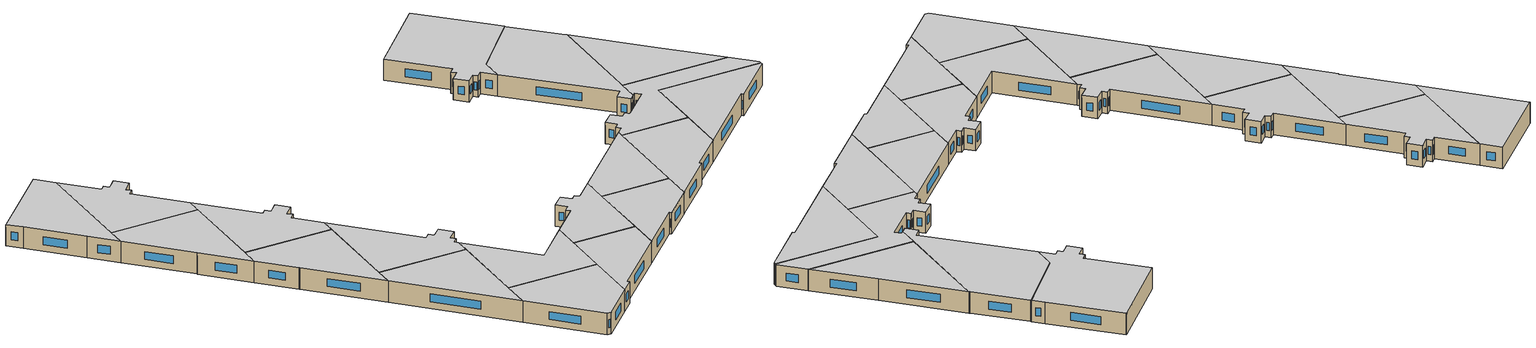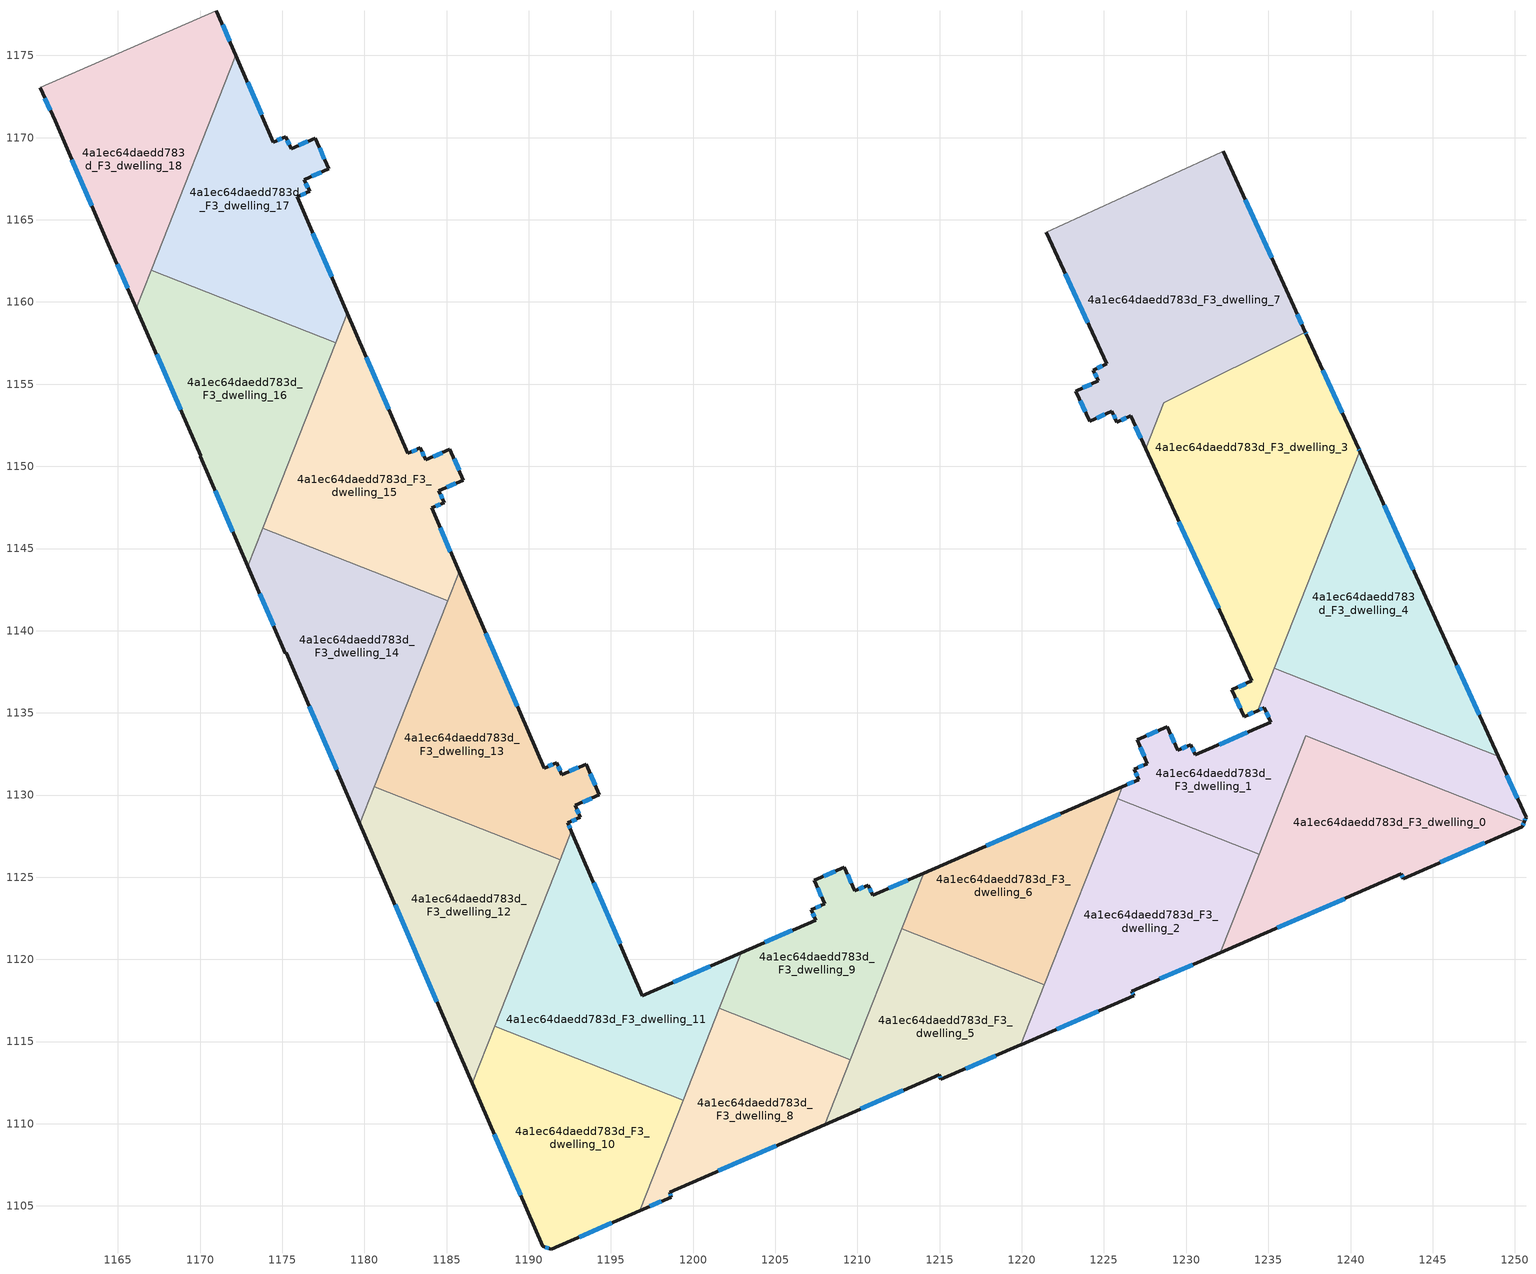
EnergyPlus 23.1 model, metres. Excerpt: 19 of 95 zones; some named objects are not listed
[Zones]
4a1ec64daedd783d_F3_dwelling_0
 floor to 4a1ec64daedd783d_F2_dwelling_0 (EU_floor_Construction): 1250.56,1128.37 1250.45,1128.08 1243.2,1124.92 1243.09,1125.2 1232.09,1120.42 1237.27,1133.6 z9
 wall outside (EU_wall_Construction): 1232.09,1120.42 1243.09,1125.2 1243.2,1124.92 1250.45,1128.08 1250.56,1128.37 z9:12
 wall to 4a1ec64daedd783d_F3_dwelling_1 (EU_wall_Construction): 1250.56,1128.37 1237.27,1133.6 1234.44,1126.4 z9:12
 wall to 4a1ec64daedd783d_F3_dwelling_2 (EU_wall_Construction): 1234.44,1126.4 1232.09,1120.42 z9:12
 window (EU_Window_Construction): 1243.13,1125.11 1243.17,1125.01 / 1235.54,1121.92 1239.64,1123.7 / 1250.48,1128.17 1250.53,1128.28 / 1245.47,1125.91 1248.18,1127.09 z9.94:11.06
 ceiling to 4a1ec64daedd783d_F4_dwelling_0 (EU_floor_Construction): 1250.45,1128.08 1250.56,1128.37 1237.27,1133.6 1232.09,1120.42 1243.09,1125.2 1243.2,1124.92 z12
4a1ec64daedd783d_F3_dwelling_1
 floor to 4a1ec64daedd783d_F2_dwelling_1 (EU_floor_Construction): 1248.98,1132.36 1250.68,1128.65 1250.56,1128.37 1237.27,1133.6 1234.44,1126.4 1225.84,1129.79 1226.12,1130.51 1227.11,1130.94 1226.84,1131.57 1227.65,1131.92 1227.02,1133.37 1228.85,1134.16 1229.48,1132.72 1230.28,1133.06 1230.29,1133.07 1230.56,1132.45 1235.16,1134.44 1234.75,1135.33 1234.35,1135.14 1235.36,1137.72 z9
 wall outside (EU_wall_Construction): 1234.35,1135.14 1234.75,1135.33 1235.16,1134.44 1230.56,1132.45 1230.29,1133.07 1230.28,1133.06 1229.48,1132.72 1228.85,1134.16 1227.02,1133.37 1227.65,1131.92 1226.84,1131.57 1227.11,1130.94 1226.12,1130.51 / 1250.56,1128.37 1250.68,1128.65 1248.98,1132.36 z9:12
 wall to 4a1ec64daedd783d_F3_dwelling_2 (EU_wall_Construction): 1225.84,1129.79 1234.44,1126.4 z9:12
 wall to 4a1ec64daedd783d_F3_dwelling_4 (EU_wall_Construction): 1248.98,1132.36 1235.36,1137.72 z9:12
 wall to 4a1ec64daedd783d_F3_dwelling_6 (EU_wall_Construction): 1226.12,1130.51 1225.84,1129.79 z9:12
 wall to 4a1ec64daedd783d_F3_dwelling_3 (EU_wall_Construction): 1235.36,1137.72 1234.35,1135.14 z9:12
 window (EU_Window_Construction): 1226.8,1130.81 1226.43,1130.65 / 1226.92,1131.37 1227.02,1131.14 / 1227.39,1131.81 1227.09,1131.68 / 1227.22,1132.91 1227.45,1132.37 / 1228.28,1133.91 1227.59,1133.62 / 1229.28,1133.17 1229.05,1133.71 / 1230.03,1132.96 1229.73,1132.83 / 1230.48,1132.64 1230.38,1132.87 / 1233.72,1133.82 1232,1133.07 / 1234.88,1135.05 1235.03,1134.72 / 1234.47,1135.2 1234.62,1135.27 / 1250.15,1129.81 1249.51,1131.2 / 1250.6,1128.46 1250.64,1128.56 z9.94:11.06
 ceiling to 4a1ec64daedd783d_F4_dwelling_1 (EU_floor_Construction): 1250.56,1128.37 1250.68,1128.65 1248.98,1132.36 1235.36,1137.72 1234.35,1135.14 1234.75,1135.33 1235.16,1134.44 1230.56,1132.45 1230.29,1133.07 1230.28,1133.06 1229.48,1132.72 1228.85,1134.16 1227.02,1133.37 1227.65,1131.92 1226.84,1131.57 1227.11,1130.94 1226.12,1130.51 1225.84,1129.79 1234.44,1126.4 1237.27,1133.6 z12
4a1ec64daedd783d_F3_dwelling_10
 floor to 4a1ec64daedd783d_F2_dwelling_10 (EU_floor_Construction): 1199.39,1111.42 1196.75,1104.71 1191.38,1102.36 1190.85,1102.54 1186.56,1112.47 1187.92,1115.94 z9
 wall outside (EU_wall_Construction): 1186.56,1112.47 1190.85,1102.54 1191.38,1102.36 1196.75,1104.71 z9:12
 wall to 4a1ec64daedd783d_F3_dwelling_11 (EU_wall_Construction): 1199.39,1111.42 1187.92,1115.94 z9:12
 wall to 4a1ec64daedd783d_F3_dwelling_12 (EU_wall_Construction): 1187.92,1115.94 1186.56,1112.47 z9:12
 wall to 4a1ec64daedd783d_F3_dwelling_8 (EU_wall_Construction): 1196.75,1104.71 1199.39,1111.42 z9:12
 window (EU_Window_Construction): 1191.02,1102.48 1191.21,1102.41 / 1187.9,1109.36 1189.5,1105.65 / 1193.06,1103.09 1195.07,1103.97 z9.94:11.06
 ceiling to 4a1ec64daedd783d_F4_dwelling_10 (EU_floor_Construction): 1196.75,1104.71 1199.39,1111.42 1187.92,1115.94 1186.56,1112.47 1190.85,1102.54 1191.38,1102.36 z12
4a1ec64daedd783d_F3_dwelling_11
 floor to 4a1ec64daedd783d_F2_dwelling_11 (EU_floor_Construction): 1202.93,1120.42 1199.39,1111.42 1187.92,1115.94 1192.59,1127.81 1196.92,1117.8 z9
 wall outside (EU_wall_Construction): 1202.93,1120.42 1196.92,1117.8 1192.59,1127.81 z9:12
 wall to 4a1ec64daedd783d_F3_dwelling_9 (EU_wall_Construction): 1201.6,1117.03 1202.93,1120.42 z9:12
 wall to 4a1ec64daedd783d_F3_dwelling_13 (EU_wall_Construction): 1192.59,1127.81 1191.9,1126.06 z9:12
 wall to 4a1ec64daedd783d_F3_dwelling_12 (EU_wall_Construction): 1191.9,1126.06 1187.92,1115.94 z9:12
 wall to 4a1ec64daedd783d_F3_dwelling_8 (EU_wall_Construction): 1199.39,1111.42 1201.6,1117.03 z9:12
 window (EU_Window_Construction): 1201.05,1119.6 1198.81,1118.62 / 1195.56,1120.94 1193.95,1124.67 z9.94:11.06
 ceiling to 4a1ec64daedd783d_F4_dwelling_11 (EU_floor_Construction): 1199.39,1111.42 1202.93,1120.42 1196.92,1117.8 1192.59,1127.81 1187.92,1115.94 z12
4a1ec64daedd783d_F3_dwelling_12
 floor to 4a1ec64daedd783d_F2_dwelling_12 (EU_floor_Construction): 1191.9,1126.06 1186.56,1112.47 1179.73,1128.27 1180.61,1130.5 z9
 wall outside (EU_wall_Construction): 1179.73,1128.27 1186.56,1112.47 z9:12
 wall to 4a1ec64daedd783d_F3_dwelling_13 (EU_wall_Construction): 1191.9,1126.06 1180.61,1130.5 z9:12
 wall to 4a1ec64daedd783d_F3_dwelling_14 (EU_wall_Construction): 1180.61,1130.5 1179.73,1128.27 z9:12
 window (EU_Window_Construction): 1181.87,1123.32 1184.42,1117.42 z9.94:11.06
 ceiling to 4a1ec64daedd783d_F4_dwelling_12 (EU_floor_Construction): 1186.56,1112.47 1191.9,1126.06 1180.61,1130.5 1179.73,1128.27 z12
4a1ec64daedd783d_F3_dwelling_13
 floor to 4a1ec64daedd783d_F2_dwelling_13 (EU_floor_Construction): 1185.76,1143.6 1190.94,1131.64 1191.7,1131.97 1192.01,1131.24 1193.49,1131.88 1194.3,1130.01 1192.82,1129.37 1193.14,1128.64 1192.38,1128.31 1192.59,1127.81 1191.9,1126.06 1180.61,1130.5 z9
 wall outside (EU_wall_Construction): 1192.59,1127.81 1192.38,1128.31 1193.14,1128.64 1192.82,1129.37 1194.3,1130.01 1193.49,1131.88 1192.01,1131.24 1191.7,1131.97 1190.94,1131.64 1185.76,1143.6 z9:12
 wall to 4a1ec64daedd783d_F3_dwelling_15 (EU_wall_Construction): 1185.76,1143.6 1185.06,1141.82 z9:12
 wall to 4a1ec64daedd783d_F3_dwelling_14 (EU_wall_Construction): 1185.06,1141.82 1180.61,1130.5 z9:12
 window (EU_Window_Construction): 1191.46,1131.87 1191.17,1131.74 / 1191.91,1131.47 1191.79,1131.74 / 1193.03,1131.68 1192.47,1131.44 / 1194.05,1130.59 1193.74,1131.29 / 1193.28,1129.57 1193.84,1129.81 / 1193.04,1128.87 1192.92,1129.14 / 1192.61,1128.41 1192.9,1128.54 / 1192.53,1127.97 1192.44,1128.15 / 1189.32,1135.39 1187.39,1139.85 z9.94:11.06
 ceiling to 4a1ec64daedd783d_F4_dwelling_13 (EU_floor_Construction): 1191.9,1126.06 1192.59,1127.81 1192.38,1128.31 1193.14,1128.64 1192.82,1129.37 1194.3,1130.01 1193.49,1131.88 1192.01,1131.24 1191.7,1131.97 1190.94,1131.64 1185.76,1143.6 1180.61,1130.5 z12
4a1ec64daedd783d_F3_dwelling_14
 floor to 4a1ec64daedd783d_F2_dwelling_14 (EU_floor_Construction): 1185.06,1141.82 1179.73,1128.27 1175.24,1138.66 1175.19,1138.63 1172.9,1143.92 1173.82,1146.24 z9
 wall outside (EU_wall_Construction): 1172.9,1143.92 1175.19,1138.63 1175.24,1138.66 1179.73,1128.27 z9:12
 wall to 4a1ec64daedd783d_F3_dwelling_15 (EU_wall_Construction): 1185.06,1141.82 1173.82,1146.24 z9:12
 wall to 4a1ec64daedd783d_F3_dwelling_16 (EU_wall_Construction): 1173.82,1146.24 1172.9,1143.92 z9:12
 window (EU_Window_Construction): 1176.65,1135.41 1178.32,1131.53 / 1173.62,1142.26 1174.47,1140.29 z9.94:11.06
 ceiling to 4a1ec64daedd783d_F4_dwelling_14 (EU_floor_Construction): 1179.73,1128.27 1185.06,1141.82 1173.82,1146.24 1172.9,1143.92 1175.19,1138.63 1175.24,1138.66 z12
4a1ec64daedd783d_F3_dwelling_15
 floor to 4a1ec64daedd783d_F2_dwelling_15 (EU_floor_Construction): 1178.96,1159.32 1182.65,1150.79 1183.41,1151.12 1183.73,1150.4 1185.2,1151.04 1186.02,1149.16 1184.54,1148.52 1184.85,1147.79 1184.09,1147.47 1185.76,1143.6 1185.06,1141.82 1173.82,1146.24 z9
 wall outside (EU_wall_Construction): 1185.76,1143.6 1184.09,1147.47 1184.85,1147.79 1184.54,1148.52 1186.02,1149.16 1185.2,1151.04 1183.73,1150.4 1183.41,1151.12 1182.65,1150.79 1178.96,1159.32 z9:12
 wall to 4a1ec64daedd783d_F3_dwelling_17 (EU_wall_Construction): 1178.96,1159.32 1178.25,1157.51 z9:12
 wall to 4a1ec64daedd783d_F3_dwelling_16 (EU_wall_Construction): 1178.25,1157.51 1173.82,1146.24 z9:12
 window (EU_Window_Construction): 1183.17,1151.02 1182.89,1150.9 / 1183.63,1150.62 1183.51,1150.9 / 1184.74,1150.84 1184.19,1150.6 / 1185.76,1149.75 1185.46,1150.45 / 1185,1148.72 1185.55,1148.96 / 1184.75,1148.02 1184.63,1148.29 / 1184.33,1147.57 1184.61,1147.69 / 1185.24,1144.81 1184.62,1146.26 / 1181.5,1153.47 1180.12,1156.65 z9.94:11.06
 ceiling to 4a1ec64daedd783d_F4_dwelling_15 (EU_floor_Construction): 1185.06,1141.82 1185.76,1143.6 1184.09,1147.47 1184.85,1147.79 1184.54,1148.52 1186.02,1149.16 1185.2,1151.04 1183.73,1150.4 1183.41,1151.12 1182.65,1150.79 1178.96,1159.32 1173.82,1146.24 z12
4a1ec64daedd783d_F3_dwelling_16
 floor to 4a1ec64daedd783d_F2_dwelling_16 (EU_floor_Construction): 1178.25,1157.51 1172.9,1143.92 1170.01,1150.61 1170.05,1150.63 1166.12,1159.63 1167.03,1161.93 z9
 wall outside (EU_wall_Construction): 1166.12,1159.63 1170.05,1150.63 1170.01,1150.61 1172.9,1143.92 z9:12
 wall to 4a1ec64daedd783d_F3_dwelling_17 (EU_wall_Construction): 1178.25,1157.51 1167.03,1161.93 z9:12
 wall to 4a1ec64daedd783d_F3_dwelling_18 (EU_wall_Construction): 1167.03,1161.93 1166.12,1159.63 z9:12
 window (EU_Window_Construction): 1167.35,1156.81 1168.82,1153.45 / 1170.92,1148.51 1172,1146.01 z9.94:11.06
 ceiling to 4a1ec64daedd783d_F4_dwelling_16 (EU_floor_Construction): 1172.9,1143.92 1178.25,1157.51 1167.03,1161.93 1166.12,1159.63 1170.05,1150.63 1170.01,1150.61 z12
4a1ec64daedd783d_F3_dwelling_17
 floor to 4a1ec64daedd783d_F2_dwelling_17 (EU_floor_Construction): 1177.02,1169.97 1177.83,1168.09 1176.35,1167.45 1176.66,1166.73 1175.91,1166.4 1178.96,1159.32 1178.25,1157.51 1167.03,1161.93 1172.18,1175.01 1174.46,1169.73 1175.22,1170.05 1175.54,1169.33 z9
 wall outside (EU_wall_Construction): 1178.96,1159.32 1175.91,1166.4 1176.66,1166.73 1176.35,1167.45 1177.83,1168.09 1177.02,1169.97 1175.54,1169.33 1175.22,1170.05 1174.46,1169.73 1172.18,1175.01 z9:12
 wall to 4a1ec64daedd783d_F3_dwelling_18 (EU_wall_Construction): 1172.18,1175.01 1167.03,1161.93 z9:12
 window (EU_Window_Construction): 1175.44,1169.55 1175.32,1169.83 / 1176.55,1169.77 1176,1169.53 / 1177.57,1168.68 1177.27,1169.38 / 1176.81,1167.65 1177.36,1167.89 / 1176.56,1166.95 1176.45,1167.23 / 1176.14,1166.5 1176.43,1166.62 / 1178.01,1161.54 1176.86,1164.18 / 1173.75,1171.38 1172.89,1173.36 / 1174.99,1169.95 1174.7,1169.83 z9.94:11.06
 ceiling to 4a1ec64daedd783d_F4_dwelling_17 (EU_floor_Construction): 1178.25,1157.51 1178.96,1159.32 1175.91,1166.4 1176.66,1166.73 1176.35,1167.45 1177.83,1168.09 1177.02,1169.97 1175.54,1169.33 1175.22,1170.05 1174.46,1169.73 1172.18,1175.01 1167.03,1161.93 z12
4a1ec64daedd783d_F3_dwelling_18
 floor to 4a1ec64daedd783d_F2_dwelling_18 (EU_floor_Construction): 1171,1177.73 1172.18,1175.01 1166.12,1159.63 1164.43,1163.51 1161.18,1171.02 1160.26,1173.04 1160.32,1173.06 z9
 wall outside (EU_wall_Construction): 1172.18,1175.01 1171,1177.73 / 1160.26,1173.04 1161.18,1171.02 1164.43,1163.51 1166.12,1159.63 z9:12
 wall adiabatic (EU_wall_Construction): 1171,1177.73 1160.32,1173.06 1160.26,1173.04 z9:12
 window (EU_Window_Construction): 1171.81,1175.86 1171.37,1176.88 / 1164.96,1162.3 1165.59,1160.84 / 1162.2,1168.67 1163.41,1165.87 / 1160.55,1172.41 1160.89,1171.65 z9.94:11.06
 ceiling to 4a1ec64daedd783d_F4_dwelling_18 (EU_floor_Construction): 1166.12,1159.63 1172.18,1175.01 1171,1177.73 1160.32,1173.06 1160.26,1173.04 1161.18,1171.02 1164.43,1163.51 z12
4a1ec64daedd783d_F3_dwelling_2
 floor to 4a1ec64daedd783d_F2_dwelling_2 (EU_floor_Construction): 1234.44,1126.4 1232.09,1120.42 1226.7,1118.08 1226.8,1117.79 1219.98,1114.82 1219.94,1114.8 1225.84,1129.79 z9
 wall outside (EU_wall_Construction): 1219.94,1114.8 1219.98,1114.82 1226.8,1117.79 1226.7,1118.08 1232.09,1120.42 z9:12
 wall to 4a1ec64daedd783d_F3_dwelling_5 (EU_wall_Construction): 1221.38,1118.44 1219.94,1114.8 z9:12
 wall to 4a1ec64daedd783d_F3_dwelling_6 (EU_wall_Construction): 1225.84,1129.79 1221.38,1118.45 z9:12
 window (EU_Window_Construction): 1226.77,1117.88 1226.73,1117.99 / 1222.12,1115.75 1224.66,1116.86 / 1228.39,1118.81 1230.4,1119.68 z9.94:11.06
 ceiling to 4a1ec64daedd783d_F4_dwelling_2 (EU_floor_Construction): 1232.09,1120.42 1234.44,1126.4 1225.84,1129.79 1219.94,1114.8 1219.98,1114.82 1226.8,1117.79 1226.7,1118.08 z12
4a1ec64daedd783d_F3_dwelling_3
 floor to 4a1ec64daedd783d_F2_dwelling_3 (EU_floor_Construction): 1237.31,1158.03 1240.49,1151.08 1240.56,1150.93 1234.35,1135.14 1233.53,1134.77 1232.79,1136.39 1234.01,1136.95 1227.53,1151.07 1228.63,1153.87 1237.25,1158.17 z9
 wall outside (EU_wall_Construction): 1240.56,1150.93 1240.49,1151.08 1237.31,1158.03 1237.25,1158.17 / 1227.53,1151.07 1234.01,1136.95 1232.79,1136.39 1233.53,1134.77 1234.35,1135.14 z9:12
 wall to 4a1ec64daedd783d_F3_dwelling_7 (EU_wall_Construction): 1237.25,1158.17 1228.63,1153.87 1227.53,1151.07 z9:12
 wall to 4a1ec64daedd783d_F3_dwelling_4 (EU_wall_Construction): 1235.36,1137.72 1240.56,1150.93 z9:12
 window (EU_Window_Construction): 1239.49,1153.26 1238.31,1155.85 / 1240.54,1150.98 1240.51,1151.03 / 1233.79,1134.89 1234.09,1135.02 / 1233.02,1135.89 1233.3,1135.28 / 1233.62,1136.78 1233.17,1136.57 / 1229.56,1146.64 1231.98,1141.38 / 1237.29,1158.07 1237.27,1158.12 z9.94:11.06
 ceiling to 4a1ec64daedd783d_F4_dwelling_3 (EU_floor_Construction): 1234.35,1135.14 1240.56,1150.93 1240.49,1151.08 1237.31,1158.03 1237.25,1158.17 1228.63,1153.87 1227.53,1151.07 1234.01,1136.95 1232.79,1136.39 1233.53,1134.77 z12
4a1ec64daedd783d_F3_dwelling_4
 floor to 4a1ec64daedd783d_F2_dwelling_4 (EU_floor_Construction): 1240.56,1150.93 1245.3,1140.42 1248.98,1132.36 1235.36,1137.72 z9
 wall outside (EU_wall_Construction): 1248.98,1132.36 1245.3,1140.42 1240.56,1150.93 z9:12
 window (EU_Window_Construction): 1247.83,1134.89 1246.45,1137.89 / 1243.81,1143.71 1242.04,1147.64 z9.94:11.06
 ceiling to 4a1ec64daedd783d_F4_dwelling_4 (EU_floor_Construction): 1248.98,1132.36 1245.3,1140.42 1240.56,1150.93 1235.36,1137.72 z12
4a1ec64daedd783d_F3_dwelling_5
 floor to 4a1ec64daedd783d_F2_dwelling_5 (EU_floor_Construction): 1221.38,1118.45 1219.94,1114.8 1215.07,1112.7 1214.97,1112.97 1208.03,1109.95 1212.71,1121.85 z9
 wall outside (EU_wall_Construction): 1208.03,1109.95 1214.97,1112.97 1215.07,1112.7 1219.94,1114.8 z9:12
 wall to 4a1ec64daedd783d_F3_dwelling_6 (EU_wall_Construction): 1221.38,1118.45 1212.71,1121.85 z9:12
 wall to 4a1ec64daedd783d_F3_dwelling_9 (EU_wall_Construction): 1212.71,1121.85 1209.58,1113.89 z9:12
 wall to 4a1ec64daedd783d_F3_dwelling_8 (EU_wall_Construction): 1209.58,1113.89 1208.03,1109.95 z9:12
 window (EU_Window_Construction): 1215,1112.89 1215.04,1112.79 / 1210.2,1110.9 1212.79,1112.03 / 1216.6,1113.36 1218.42,1114.15 z9.94:11.06
 ceiling to 4a1ec64daedd783d_F4_dwelling_5 (EU_floor_Construction): 1219.94,1114.8 1221.38,1118.45 1212.71,1121.85 1208.03,1109.95 1214.97,1112.97 1215.07,1112.7 z12
4a1ec64daedd783d_F3_dwelling_6
 floor to 4a1ec64daedd783d_F2_dwelling_6 (EU_floor_Construction): 1226.12,1130.51 1221.38,1118.45 1212.71,1121.85 1214.05,1125.25 z9
 wall outside (EU_wall_Construction): 1226.12,1130.51 1214.05,1125.25 z9:12
 wall to 4a1ec64daedd783d_F3_dwelling_9 (EU_wall_Construction): 1214.05,1125.25 1212.71,1121.85 z9:12
 window (EU_Window_Construction): 1222.34,1128.86 1217.83,1126.9 z9.94:11.06
 ceiling to 4a1ec64daedd783d_F4_dwelling_6 (EU_floor_Construction): 1221.38,1118.45 1226.12,1130.51 1214.05,1125.25 1212.71,1121.85 z12
4a1ec64daedd783d_F3_dwelling_7
 floor to 4a1ec64daedd783d_F2_dwelling_7 (EU_floor_Construction): 1232.26,1169.16 1236.54,1159.75 1237.25,1158.17 1228.63,1153.87 1227.53,1151.07 1226.61,1153.07 1225.79,1152.69 1225.49,1153.36 1224.13,1152.73 1223.29,1154.58 1224.64,1155.2 1224.34,1155.86 1225.16,1156.24 1221.5,1164.23 1232.14,1169.11 z9
 wall outside (EU_wall_Construction): 1221.5,1164.23 1225.16,1156.24 1224.34,1155.86 1224.64,1155.2 1223.29,1154.58 1224.13,1152.73 1225.49,1153.36 1225.79,1152.69 1226.61,1153.07 1227.53,1151.07 / 1237.25,1158.17 1236.54,1159.75 1232.26,1169.16 z9:12
 wall adiabatic (EU_wall_Construction): 1232.26,1169.16 1232.14,1169.11 1221.5,1164.23 z9:12
 window (EU_Window_Construction): 1226.05,1152.81 1226.36,1152.95 / 1225.58,1153.15 1225.7,1152.9 / 1224.56,1152.93 1225.06,1153.16 / 1223.55,1154 1223.87,1153.31 / 1224.22,1155 1223.71,1154.77 / 1224.43,1155.65 1224.55,1155.41 / 1224.9,1156.12 1224.6,1155.98 / 1222.65,1161.73 1224.01,1158.74 / 1235.2,1162.7 1233.6,1166.21 / 1237.03,1158.66 1236.76,1159.25 / 1226.9,1152.44 1227.25,1151.7 z9.94:11.06
 ceiling to 4a1ec64daedd783d_F4_dwelling_7 (EU_floor_Construction): 1237.25,1158.17 1236.54,1159.75 1232.26,1169.16 1232.14,1169.11 1221.5,1164.23 1225.16,1156.24 1224.34,1155.86 1224.64,1155.2 1223.29,1154.58 1224.13,1152.73 1225.49,1153.36 1225.79,1152.69 1226.61,1153.07 1227.53,1151.07 1228.63,1153.87 z12
4a1ec64daedd783d_F3_dwelling_8
 floor to 4a1ec64daedd783d_F2_dwelling_8 (EU_floor_Construction): 1209.58,1113.89 1208.03,1109.95 1198.57,1105.84 1198.66,1105.54 1196.75,1104.71 1201.6,1117.03 z9
 wall outside (EU_wall_Construction): 1196.75,1104.71 1198.66,1105.54 1198.57,1105.84 1208.03,1109.95 z9:12
 wall to 4a1ec64daedd783d_F3_dwelling_9 (EU_wall_Construction): 1209.58,1113.89 1201.6,1117.03 z9:12
 window (EU_Window_Construction): 1198.63,1105.63 1198.6,1105.74 / 1197.35,1104.97 1198.06,1105.28 / 1201.53,1107.13 1205.06,1108.66 z9.94:11.06
 ceiling to 4a1ec64daedd783d_F4_dwelling_8 (EU_floor_Construction): 1208.03,1109.95 1209.58,1113.89 1201.6,1117.03 1196.75,1104.71 1198.66,1105.54 1198.57,1105.84 z12
4a1ec64daedd783d_F3_dwelling_9
 floor to 4a1ec64daedd783d_F2_dwelling_9 (EU_floor_Construction): 1214.05,1125.25 1209.58,1113.89 1201.6,1117.03 1202.93,1120.42 1207.47,1122.39 1207.2,1123.02 1208.01,1123.37 1207.38,1124.82 1209.21,1125.62 1209.83,1124.19 1209.84,1124.17 1210.65,1124.52 1210.93,1123.9 z9
 wall outside (EU_wall_Construction): 1214.05,1125.25 1210.93,1123.9 1210.65,1124.52 1209.84,1124.17 1209.83,1124.19 1209.21,1125.62 1207.38,1124.82 1208.01,1123.37 1207.2,1123.02 1207.47,1122.39 1202.93,1120.42 z9:12
 window (EU_Window_Construction): 1206.05,1121.77 1204.35,1121.04 / 1207.28,1122.82 1207.38,1122.59 / 1207.75,1123.26 1207.45,1123.13 / 1207.58,1124.37 1207.81,1123.83 / 1208.64,1125.37 1207.95,1125.07 / 1209.64,1124.64 1209.41,1125.17 / 1210.4,1124.41 1210.09,1124.28 / 1210.84,1124.09 1210.74,1124.33 / 1213.07,1124.83 1211.9,1124.32 z9.94:11.06
 ceiling to 4a1ec64daedd783d_F4_dwelling_9 (EU_floor_Construction): 1209.58,1113.89 1214.05,1125.25 1210.93,1123.9 1210.65,1124.52 1209.84,1124.17 1209.83,1124.19 1209.21,1125.62 1207.38,1124.82 1208.01,1123.37 1207.2,1123.02 1207.47,1122.39 1202.93,1120.42 1201.6,1117.03 z12
[Building]
EU S2 Campaign: North Axis=0; Terrain=City; Solar Distribution=FullExterior
[Site:Location]
Vienna: Latitude=48; Longitude=16.5; Time Zone=1; Elevation=183
[SizingPeriod:WeatherFileDays]
AnnualSizingPeriod: Begin Month=1; Begin Day of Month=1; End Month=12; End Day of Month=31; Day of Week for Start Day=Monday; Use Weather File Daylight Saving Period=No; Use Weather File Rain and Snow Indicators=No
[MATERIAL]
EU_InternalMass_Material: Roughness=MediumRough; Thickness=0.1; Conductivity=1; Density=1800; Specific Heat=900; Thermal Absorptance=0.9; Solar Absorptance=0.7; Visible Absorptance=0.7
[MATERIAL:NOMASS] Roughness=MediumRough; Thermal Absorptance=0.9; Solar Absorptance=0.7; Visible Absorptance=0.7
Name | Thermal Resistance
EU_wall_NoMass | 0.914258
EU_floor_NoMass | 1.09711
[WINDOWMATERIAL:SIMPLEGLAZINGSYSTEM]
EU_Window_SimpleGlazing: UFactor=2.09642; Solar Heat Gain Coefficient=0.65; Visible Transmittance=0.65
[CONSTRUCTION]
EU_wall_Construction: EU_wall_NoMass
EU_floor_Construction: EU_floor_NoMass
EU_Window_Construction: EU_Window_SimpleGlazing
EU_InternalMass_Construction: EU_InternalMass_Material
[ZONE] Type=1; Multiplier=1; Ceiling Height=autocalculate; Floor Area=autocalculate; Part of Total Floor Area=Yes
Name | Volume
4a1ec64daedd783d_F3_dwelling_0 | 308.501
4a1ec64daedd783d_F3_dwelling_1 | 310.837
4a1ec64daedd783d_F3_dwelling_10 | 307.521
4a1ec64daedd783d_F3_dwelling_11 | 307.512
4a1ec64daedd783d_F3_dwelling_12 | 309.465
4a1ec64daedd783d_F3_dwelling_13 | 309.435
4a1ec64daedd783d_F3_dwelling_14 | 308.497
4a1ec64daedd783d_F3_dwelling_15 | 308.499
4a1ec64daedd783d_F3_dwelling_16 | 308.516
4a1ec64daedd783d_F3_dwelling_17 | 308.492
4a1ec64daedd783d_F3_dwelling_18 | 308.454
4a1ec64daedd783d_F3_dwelling_2 | 313.151
4a1ec64daedd783d_F3_dwelling_3 | 475.063
4a1ec64daedd783d_F3_dwelling_4 | 310.839
4a1ec64daedd783d_F3_dwelling_5 | 232.154
4a1ec64daedd783d_F3_dwelling_6 | 232.188
4a1ec64daedd783d_F3_dwelling_7 | 460.265
4a1ec64daedd783d_F3_dwelling_8 | 220.937
4a1ec64daedd783d_F3_dwelling_9 | 220.929
[INTERNALMASS] Construction=EU_InternalMass_Construction
Name | Zone or ZoneList | Surface Area
4a1ec64daedd783d_F3_dwelling_0_EU_InternalMass | 4a1ec64daedd783d_F3_dwelling_0 | 102.833
4a1ec64daedd783d_F3_dwelling_1_EU_InternalMass | 4a1ec64daedd783d_F3_dwelling_1 | 103.612
4a1ec64daedd783d_F3_dwelling_2_EU_InternalMass | 4a1ec64daedd783d_F3_dwelling_2 | 104.384
4a1ec64daedd783d_F3_dwelling_3_EU_InternalMass | 4a1ec64daedd783d_F3_dwelling_3 | 158.36
4a1ec64daedd783d_F3_dwelling_4_EU_InternalMass | 4a1ec64daedd783d_F3_dwelling_4 | 103.612
4a1ec64daedd783d_F3_dwelling_5_EU_InternalMass | 4a1ec64daedd783d_F3_dwelling_5 | 77.3871
4a1ec64daedd783d_F3_dwelling_6_EU_InternalMass | 4a1ec64daedd783d_F3_dwelling_6 | 77.3955
4a1ec64daedd783d_F3_dwelling_7_EU_InternalMass | 4a1ec64daedd783d_F3_dwelling_7 | 153.421
4a1ec64daedd783d_F3_dwelling_8_EU_InternalMass | 4a1ec64daedd783d_F3_dwelling_8 | 73.6453
4a1ec64daedd783d_F3_dwelling_9_EU_InternalMass | 4a1ec64daedd783d_F3_dwelling_9 | 73.6432
4a1ec64daedd783d_F3_dwelling_10_EU_InternalMass | 4a1ec64daedd783d_F3_dwelling_10 | 102.509
4a1ec64daedd783d_F3_dwelling_11_EU_InternalMass | 4a1ec64daedd783d_F3_dwelling_11 | 102.502
4a1ec64daedd783d_F3_dwelling_12_EU_InternalMass | 4a1ec64daedd783d_F3_dwelling_12 | 103.158
4a1ec64daedd783d_F3_dwelling_13_EU_InternalMass | 4a1ec64daedd783d_F3_dwelling_13 | 103.147
4a1ec64daedd783d_F3_dwelling_14_EU_InternalMass | 4a1ec64daedd783d_F3_dwelling_14 | 102.83
4a1ec64daedd783d_F3_dwelling_15_EU_InternalMass | 4a1ec64daedd783d_F3_dwelling_15 | 102.833
4a1ec64daedd783d_F3_dwelling_16_EU_InternalMass | 4a1ec64daedd783d_F3_dwelling_16 | 102.838
4a1ec64daedd783d_F3_dwelling_17_EU_InternalMass | 4a1ec64daedd783d_F3_dwelling_17 | 102.83
4a1ec64daedd783d_F3_dwelling_18_EU_InternalMass | 4a1ec64daedd783d_F3_dwelling_18 | 102.818
[OTHEREQUIPMENT] Fuel Type=Electricity; Design Level Calculation Method=Watts/Area; Power per Zone Floor Area=1; Fraction Latent=0; Fraction Radiant=0; Fraction Lost=0; Carbon Dioxide Generation Rate=0; EndUse Subcategory=EU_Step8_InternalGains
Name | Zone or ZoneList or Space or SpaceList | Schedule
EU_Step8_InternalGain_4a1ec64daedd783d_F3_dwelling_0_f000 | 4a1ec64daedd783d_F3_dwelling_0 | EU_Step8_GainSchedule_4a1ec64daedd783d_F3_dwelling_0_f000
EU_Step8_InternalGain_4a1ec64daedd783d_F3_dwelling_1_f000 | 4a1ec64daedd783d_F3_dwelling_1 | EU_Step8_GainSchedule_4a1ec64daedd783d_F3_dwelling_1_f000
EU_Step8_InternalGain_4a1ec64daedd783d_F3_dwelling_2_f000 | 4a1ec64daedd783d_F3_dwelling_2 | EU_Step8_GainSchedule_4a1ec64daedd783d_F3_dwelling_2_f000
EU_Step8_InternalGain_4a1ec64daedd783d_F3_dwelling_3_f000 | 4a1ec64daedd783d_F3_dwelling_3 | EU_Step8_GainSchedule_4a1ec64daedd783d_F3_dwelling_3_f000
EU_Step8_InternalGain_4a1ec64daedd783d_F3_dwelling_4_f000 | 4a1ec64daedd783d_F3_dwelling_4 | EU_Step8_GainSchedule_4a1ec64daedd783d_F3_dwelling_4_f000
EU_Step8_InternalGain_4a1ec64daedd783d_F3_dwelling_5_f000 | 4a1ec64daedd783d_F3_dwelling_5 | EU_Step8_GainSchedule_4a1ec64daedd783d_F3_dwelling_5_f000
EU_Step8_InternalGain_4a1ec64daedd783d_F3_dwelling_6_f000 | 4a1ec64daedd783d_F3_dwelling_6 | EU_Step8_GainSchedule_4a1ec64daedd783d_F3_dwelling_6_f000
EU_Step8_InternalGain_4a1ec64daedd783d_F3_dwelling_7_f000 | 4a1ec64daedd783d_F3_dwelling_7 | EU_Step8_GainSchedule_4a1ec64daedd783d_F3_dwelling_7_f000
EU_Step8_InternalGain_4a1ec64daedd783d_F3_dwelling_8_f000 | 4a1ec64daedd783d_F3_dwelling_8 | EU_Step8_GainSchedule_4a1ec64daedd783d_F3_dwelling_8_f000
EU_Step8_InternalGain_4a1ec64daedd783d_F3_dwelling_9_f000 | 4a1ec64daedd783d_F3_dwelling_9 | EU_Step8_GainSchedule_4a1ec64daedd783d_F3_dwelling_9_f000
EU_Step8_InternalGain_4a1ec64daedd783d_F3_dwelling_10_f000 | 4a1ec64daedd783d_F3_dwelling_10 | EU_Step8_GainSchedule_4a1ec64daedd783d_F3_dwelling_10_f000
EU_Step8_InternalGain_4a1ec64daedd783d_F3_dwelling_11_f000 | 4a1ec64daedd783d_F3_dwelling_11 | EU_Step8_GainSchedule_4a1ec64daedd783d_F3_dwelling_11_f000
EU_Step8_InternalGain_4a1ec64daedd783d_F3_dwelling_12_f000 | 4a1ec64daedd783d_F3_dwelling_12 | EU_Step8_GainSchedule_4a1ec64daedd783d_F3_dwelling_12_f000
EU_Step8_InternalGain_4a1ec64daedd783d_F3_dwelling_13_f000 | 4a1ec64daedd783d_F3_dwelling_13 | EU_Step8_GainSchedule_4a1ec64daedd783d_F3_dwelling_13_f000
EU_Step8_InternalGain_4a1ec64daedd783d_F3_dwelling_14_f000 | 4a1ec64daedd783d_F3_dwelling_14 | EU_Step8_GainSchedule_4a1ec64daedd783d_F3_dwelling_14_f000
EU_Step8_InternalGain_4a1ec64daedd783d_F3_dwelling_15_f000 | 4a1ec64daedd783d_F3_dwelling_15 | EU_Step8_GainSchedule_4a1ec64daedd783d_F3_dwelling_15_f000
EU_Step8_InternalGain_4a1ec64daedd783d_F3_dwelling_16_f000 | 4a1ec64daedd783d_F3_dwelling_16 | EU_Step8_GainSchedule_4a1ec64daedd783d_F3_dwelling_16_f000
EU_Step8_InternalGain_4a1ec64daedd783d_F3_dwelling_17_f000 | 4a1ec64daedd783d_F3_dwelling_17 | EU_Step8_GainSchedule_4a1ec64daedd783d_F3_dwelling_17_f000
EU_Step8_InternalGain_4a1ec64daedd783d_F3_dwelling_18_f000 | 4a1ec64daedd783d_F3_dwelling_18 | EU_Step8_GainSchedule_4a1ec64daedd783d_F3_dwelling_18_f000
[ZONEVENTILATION:DESIGNFLOWRATE] Schedule=EU_AlwaysOn; Design Flow Rate Calculation Method=AirChanges/Hour; Air Changes per Hour=0.546891; Ventilation Type=Natural; Fan Pressure Rise=0; Fan Total Efficiency=1; Constant Term Coefficient=1; Temperature Term Coefficient=0; Velocity Term Coefficient=0; Velocity Squared Term Coefficient=0; Minimum Indoor Temperature=-100; Maximum Indoor Temperature=100; Delta Temperature=-100; Minimum Outdoor Temperature=-100; Maximum Outdoor Temperature=100; Maximum Wind Speed=40
Name | Zone or ZoneList or Space or SpaceList
EU_ConstantAir_4a1ec64daedd783d_F3_dwelling_0 | 4a1ec64daedd783d_F3_dwelling_0
EU_ConstantAir_4a1ec64daedd783d_F3_dwelling_1 | 4a1ec64daedd783d_F3_dwelling_1
EU_ConstantAir_4a1ec64daedd783d_F3_dwelling_2 | 4a1ec64daedd783d_F3_dwelling_2
EU_ConstantAir_4a1ec64daedd783d_F3_dwelling_3 | 4a1ec64daedd783d_F3_dwelling_3
EU_ConstantAir_4a1ec64daedd783d_F3_dwelling_4 | 4a1ec64daedd783d_F3_dwelling_4
EU_ConstantAir_4a1ec64daedd783d_F3_dwelling_5 | 4a1ec64daedd783d_F3_dwelling_5
EU_ConstantAir_4a1ec64daedd783d_F3_dwelling_6 | 4a1ec64daedd783d_F3_dwelling_6
EU_ConstantAir_4a1ec64daedd783d_F3_dwelling_7 | 4a1ec64daedd783d_F3_dwelling_7
EU_ConstantAir_4a1ec64daedd783d_F3_dwelling_8 | 4a1ec64daedd783d_F3_dwelling_8
EU_ConstantAir_4a1ec64daedd783d_F3_dwelling_9 | 4a1ec64daedd783d_F3_dwelling_9
EU_ConstantAir_4a1ec64daedd783d_F3_dwelling_10 | 4a1ec64daedd783d_F3_dwelling_10
EU_ConstantAir_4a1ec64daedd783d_F3_dwelling_11 | 4a1ec64daedd783d_F3_dwelling_11
EU_ConstantAir_4a1ec64daedd783d_F3_dwelling_12 | 4a1ec64daedd783d_F3_dwelling_12
EU_ConstantAir_4a1ec64daedd783d_F3_dwelling_13 | 4a1ec64daedd783d_F3_dwelling_13
EU_ConstantAir_4a1ec64daedd783d_F3_dwelling_14 | 4a1ec64daedd783d_F3_dwelling_14
EU_ConstantAir_4a1ec64daedd783d_F3_dwelling_15 | 4a1ec64daedd783d_F3_dwelling_15
EU_ConstantAir_4a1ec64daedd783d_F3_dwelling_16 | 4a1ec64daedd783d_F3_dwelling_16
EU_ConstantAir_4a1ec64daedd783d_F3_dwelling_17 | 4a1ec64daedd783d_F3_dwelling_17
EU_ConstantAir_4a1ec64daedd783d_F3_dwelling_18 | 4a1ec64daedd783d_F3_dwelling_18
[HVACTEMPLATE:ZONE:IDEALLOADSAIRSYSTEM] System Availability Schedule=EU_AlwaysOn; Maximum Heating Supply Air Temperature=50; Minimum Cooling Supply Air Temperature=13; Maximum Heating Supply Air Humidity Ratio=0.0156; Minimum Cooling Supply Air Humidity Ratio=0.0077; Heating Limit=NoLimit; Cooling Limit=NoLimit; Heating Availability Schedule=EU_AlwaysOn; Cooling Availability Schedule=EU_CoolingOff; Dehumidification Control Type=ConstantSensibleHeatRatio; Cooling Sensible Heat Ratio=0.7; Dehumidification Setpoint=60; Humidification Control Type=None; Humidification Setpoint=30; Outdoor Air Method=None; Outdoor Air Flow Rate per Person=0.00944; Outdoor Air Flow Rate per Zone Floor Area=0; Outdoor Air Flow Rate per Zone=0; Demand Controlled Ventilation Type=None; Outdoor Air Economizer Type=NoEconomizer; Heat Recovery Type=None; Sensible Heat Recovery Effectiveness=0.7; Latent Heat Recovery Effectiveness=0.65
Name | Template Thermostat
4a1ec64daedd783d_F3_dwelling_0 | EU_HeatOnly_4a1ec64daedd783d_F3_dwelling_0
4a1ec64daedd783d_F3_dwelling_1 | EU_HeatOnly_4a1ec64daedd783d_F3_dwelling_1
4a1ec64daedd783d_F3_dwelling_2 | EU_HeatOnly_4a1ec64daedd783d_F3_dwelling_2
4a1ec64daedd783d_F3_dwelling_3 | EU_HeatOnly_4a1ec64daedd783d_F3_dwelling_3
4a1ec64daedd783d_F3_dwelling_4 | EU_HeatOnly_4a1ec64daedd783d_F3_dwelling_4
4a1ec64daedd783d_F3_dwelling_5 | EU_HeatOnly_4a1ec64daedd783d_F3_dwelling_5
4a1ec64daedd783d_F3_dwelling_6 | EU_HeatOnly_4a1ec64daedd783d_F3_dwelling_6
4a1ec64daedd783d_F3_dwelling_7 | EU_HeatOnly_4a1ec64daedd783d_F3_dwelling_7
4a1ec64daedd783d_F3_dwelling_8 | EU_HeatOnly_4a1ec64daedd783d_F3_dwelling_8
4a1ec64daedd783d_F3_dwelling_9 | EU_HeatOnly_4a1ec64daedd783d_F3_dwelling_9
4a1ec64daedd783d_F3_dwelling_10 | EU_HeatOnly_4a1ec64daedd783d_F3_dwelling_10
4a1ec64daedd783d_F3_dwelling_11 | EU_HeatOnly_4a1ec64daedd783d_F3_dwelling_11
4a1ec64daedd783d_F3_dwelling_12 | EU_HeatOnly_4a1ec64daedd783d_F3_dwelling_12
4a1ec64daedd783d_F3_dwelling_13 | EU_HeatOnly_4a1ec64daedd783d_F3_dwelling_13
4a1ec64daedd783d_F3_dwelling_14 | EU_HeatOnly_4a1ec64daedd783d_F3_dwelling_14
4a1ec64daedd783d_F3_dwelling_15 | EU_HeatOnly_4a1ec64daedd783d_F3_dwelling_15
4a1ec64daedd783d_F3_dwelling_16 | EU_HeatOnly_4a1ec64daedd783d_F3_dwelling_16
4a1ec64daedd783d_F3_dwelling_17 | EU_HeatOnly_4a1ec64daedd783d_F3_dwelling_17
4a1ec64daedd783d_F3_dwelling_18 | EU_HeatOnly_4a1ec64daedd783d_F3_dwelling_18
[SIZING:ZONE] Zone Cooling Design Supply Air Temperature Input Method=SupplyAirTemperature; Zone Cooling Design Supply Air Temperature=13; Zone Heating Design Supply Air Temperature Input Method=SupplyAirTemperature; Zone Heating Design Supply Air Temperature=50; Zone Cooling Design Supply Air Humidity Ratio=0.008; Zone Heating Design Supply Air Humidity Ratio=0.008; Cooling Design Air Flow Method=DesignDay; Cooling Design Air Flow Rate=0; Cooling Minimum Air Flow per Zone Floor Area=0.000762; Cooling Minimum Air Flow=0; Cooling Minimum Air Flow Fraction=0.2; Heating Design Air Flow Method=DesignDay; Heating Design Air Flow Rate=0; Heating Maximum Air Flow per Zone Floor Area=0.002032; Heating Maximum Air Flow=0.141576; Heating Maximum Air Flow Fraction=0.3; Account for Dedicated Outdoor Air System=No; Dedicated Outdoor Air System Control Strategy=NeutralSupplyAir; Dedicated Outdoor Air Low Setpoint Temperature for Design=autosize; Dedicated Outdoor Air High Setpoint Temperature for Design=autosize; Zone Load Sizing Method=Sensible Load Only No Latent Load; Zone Latent Cooling Design Supply Air Humidity Ratio Input Method=HumidityRatioDifference; Zone Cooling Design Supply Air Humidity Ratio Difference=0.005; Zone Latent Heating Design Supply Air Humidity Ratio Input Method=HumidityRatioDifference; Zone Humidification Design Supply Air Humidity Ratio Difference=0.005
4a1ec64daedd783d_F3_dwelling_0; 4a1ec64daedd783d_F3_dwelling_1; 4a1ec64daedd783d_F3_dwelling_2; 4a1ec64daedd783d_F3_dwelling_3; 4a1ec64daedd783d_F3_dwelling_4; 4a1ec64daedd783d_F3_dwelling_5; 4a1ec64daedd783d_F3_dwelling_6; 4a1ec64daedd783d_F3_dwelling_7; 4a1ec64daedd783d_F3_dwelling_8; 4a1ec64daedd783d_F3_dwelling_9; 4a1ec64daedd783d_F3_dwelling_10; 4a1ec64daedd783d_F3_dwelling_11; 4a1ec64daedd783d_F3_dwelling_12; 4a1ec64daedd783d_F3_dwelling_13; 4a1ec64daedd783d_F3_dwelling_14; 4a1ec64daedd783d_F3_dwelling_15; 4a1ec64daedd783d_F3_dwelling_16; 4a1ec64daedd783d_F3_dwelling_17; 4a1ec64daedd783d_F3_dwelling_18
[SCHEDULE:CONSTANT]
Name | Hourly Value
EU_AlwaysOn | 1
EU_CoolingOff | 0
[SCHEDULE:FILE] Column Number=1; Rows to Skip at Top=0; Number of Hours of Data=8760; Column Separator=Comma; Interpolate to Timestep=No; Minutes per Item=60; Adjust Schedule for Daylight Savings=Yes
Name | File
EU_Step8_GainSchedule_4a1ec64daedd783d_F3_dwelling_0_f000 | ../../schedules/4a1ec64daedd783d/4a1ec64daedd783d_F3_dwelling_0_f000_gain.csv
EU_Step8_GainSchedule_4a1ec64daedd783d_F3_dwelling_1_f000 | ../../schedules/4a1ec64daedd783d/4a1ec64daedd783d_F3_dwelling_1_f000_gain.csv
EU_Step8_GainSchedule_4a1ec64daedd783d_F3_dwelling_2_f000 | ../../schedules/4a1ec64daedd783d/4a1ec64daedd783d_F3_dwelling_2_f000_gain.csv
EU_Step8_GainSchedule_4a1ec64daedd783d_F3_dwelling_3_f000 | ../../schedules/4a1ec64daedd783d/4a1ec64daedd783d_F3_dwelling_3_f000_gain.csv
EU_Step8_GainSchedule_4a1ec64daedd783d_F3_dwelling_4_f000 | ../../schedules/4a1ec64daedd783d/4a1ec64daedd783d_F3_dwelling_4_f000_gain.csv
EU_Step8_GainSchedule_4a1ec64daedd783d_F3_dwelling_5_f000 | ../../schedules/4a1ec64daedd783d/4a1ec64daedd783d_F3_dwelling_5_f000_gain.csv
EU_Step8_GainSchedule_4a1ec64daedd783d_F3_dwelling_6_f000 | ../../schedules/4a1ec64daedd783d/4a1ec64daedd783d_F3_dwelling_6_f000_gain.csv
EU_Step8_GainSchedule_4a1ec64daedd783d_F3_dwelling_7_f000 | ../../schedules/4a1ec64daedd783d/4a1ec64daedd783d_F3_dwelling_7_f000_gain.csv
EU_Step8_GainSchedule_4a1ec64daedd783d_F3_dwelling_8_f000 | ../../schedules/4a1ec64daedd783d/4a1ec64daedd783d_F3_dwelling_8_f000_gain.csv
EU_Step8_GainSchedule_4a1ec64daedd783d_F3_dwelling_9_f000 | ../../schedules/4a1ec64daedd783d/4a1ec64daedd783d_F3_dwelling_9_f000_gain.csv
EU_Step8_GainSchedule_4a1ec64daedd783d_F3_dwelling_10_f000 | ../../schedules/4a1ec64daedd783d/4a1ec64daedd783d_F3_dwelling_10_f000_gain.csv
EU_Step8_GainSchedule_4a1ec64daedd783d_F3_dwelling_11_f000 | ../../schedules/4a1ec64daedd783d/4a1ec64daedd783d_F3_dwelling_11_f000_gain.csv
EU_Step8_GainSchedule_4a1ec64daedd783d_F3_dwelling_12_f000 | ../../schedules/4a1ec64daedd783d/4a1ec64daedd783d_F3_dwelling_12_f000_gain.csv
EU_Step8_GainSchedule_4a1ec64daedd783d_F3_dwelling_13_f000 | ../../schedules/4a1ec64daedd783d/4a1ec64daedd783d_F3_dwelling_13_f000_gain.csv
EU_Step8_GainSchedule_4a1ec64daedd783d_F3_dwelling_14_f000 | ../../schedules/4a1ec64daedd783d/4a1ec64daedd783d_F3_dwelling_14_f000_gain.csv
EU_Step8_GainSchedule_4a1ec64daedd783d_F3_dwelling_15_f000 | ../../schedules/4a1ec64daedd783d/4a1ec64daedd783d_F3_dwelling_15_f000_gain.csv
EU_Step8_GainSchedule_4a1ec64daedd783d_F3_dwelling_16_f000 | ../../schedules/4a1ec64daedd783d/4a1ec64daedd783d_F3_dwelling_16_f000_gain.csv
EU_Step8_GainSchedule_4a1ec64daedd783d_F3_dwelling_17_f000 | ../../schedules/4a1ec64daedd783d/4a1ec64daedd783d_F3_dwelling_17_f000_gain.csv
EU_Step8_GainSchedule_4a1ec64daedd783d_F3_dwelling_18_f000 | ../../schedules/4a1ec64daedd783d/4a1ec64daedd783d_F3_dwelling_18_f000_gain.csv
